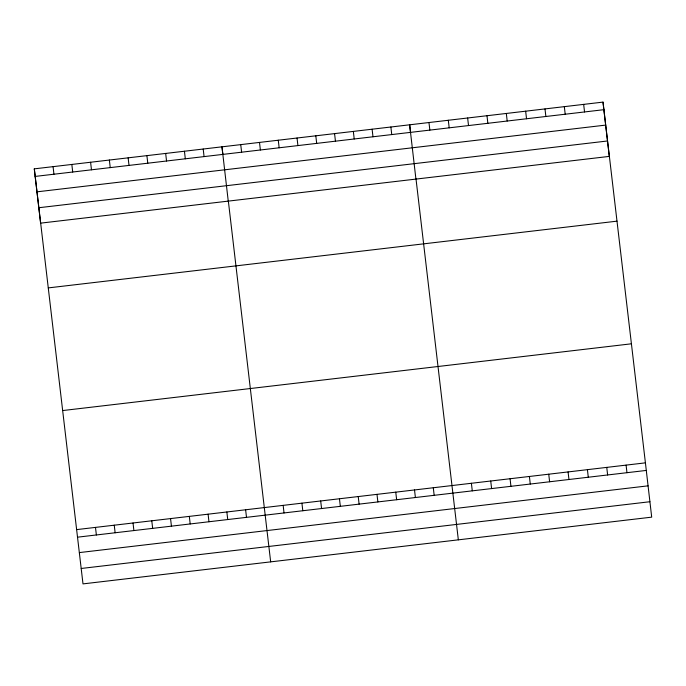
<?xml version="1.0" encoding="UTF-8"?>
<svg xmlns="http://www.w3.org/2000/svg" width="686" height="686" viewBox="0 0 686 686"><rect width="100%" height="100%" fill="white"/><g stroke="black" fill="none" stroke-linecap="round" stroke-linejoin="round"><path stroke-width="1.03" d="M34.3 168.85L603.003 102.111L645.415 462.853L651.7 517.15L82.997 583.889L34.3 168.85L40.585 223.147L609.279 156.399L603.003 102.111M35.175 176.422L603.877 109.683M36.958 191.84L605.661 125.101M38.802 207.729L607.496 140.982M48.294 287.897L616.997 221.158M62.718 410.554L631.42 343.806M76.721 529.601L645.415 462.853M77.595 537.172L646.298 470.425M79.379 552.59L648.081 485.842M81.214 568.471L649.916 501.732M410.52 132.244L409.645 124.801L415.922 179.089M416.016 179.012L458.342 539.839M222.847 154.264L221.972 146.83L228.249 201.118M228.344 201.041L270.67 561.868M626.086 465.125L626.961 472.697M583.666 104.375L584.541 111.947M606.75 467.398L607.625 474.969M564.329 106.647L565.204 114.219M587.413 469.661L588.288 477.233M544.993 108.92L545.867 116.491M568.077 471.934L568.951 479.505M525.656 111.183L526.531 118.755M548.74 474.206L549.615 481.778M506.319 113.456L507.194 121.028M529.403 476.47L530.278 484.042M486.983 115.728L487.857 123.291M510.067 478.742L510.941 486.314M467.646 117.992L468.521 125.564M490.73 481.015L491.605 488.578M448.31 120.264L449.193 127.836M471.393 483.278L472.277 490.85M428.973 122.537L429.856 130.1M433.295 487.755L434.169 495.326M390.874 127.004L391.749 134.576M414.524 489.958L415.399 497.522M372.104 129.208L372.987 136.78M395.762 492.154L396.637 499.725M353.341 131.412L354.216 138.984M376.991 494.357L377.866 501.929M334.571 133.616L335.445 141.179M358.229 496.561L359.104 504.133M315.809 135.811L316.683 143.383M339.459 498.765L340.333 506.337M297.038 138.015L297.913 145.586M320.688 500.969L321.571 508.54M278.276 140.218L279.151 147.79M301.926 503.172L302.8 510.744M259.505 142.422L260.38 149.994M283.155 505.376L284.03 512.948M240.735 144.626L241.618 152.198M245.622 509.775L246.497 517.347M203.202 149.034L204.076 156.605M226.86 511.979L227.735 519.551M184.44 151.237L185.314 158.8M208.09 514.183L208.964 521.754M165.669 153.432L166.544 161.004M189.319 516.387L190.202 523.958M146.898 155.636L147.782 163.208M170.557 518.59L171.431 526.162M128.136 157.84L129.011 165.412M151.786 520.794L152.661 528.366M109.366 160.044L110.24 167.616M133.024 522.998L133.899 530.561M90.603 162.248L91.478 169.819M114.253 525.193L115.128 532.765M71.833 164.451L72.707 172.023M95.483 527.397L96.366 534.969M53.071 166.655L53.945 174.218"/></g></svg>
